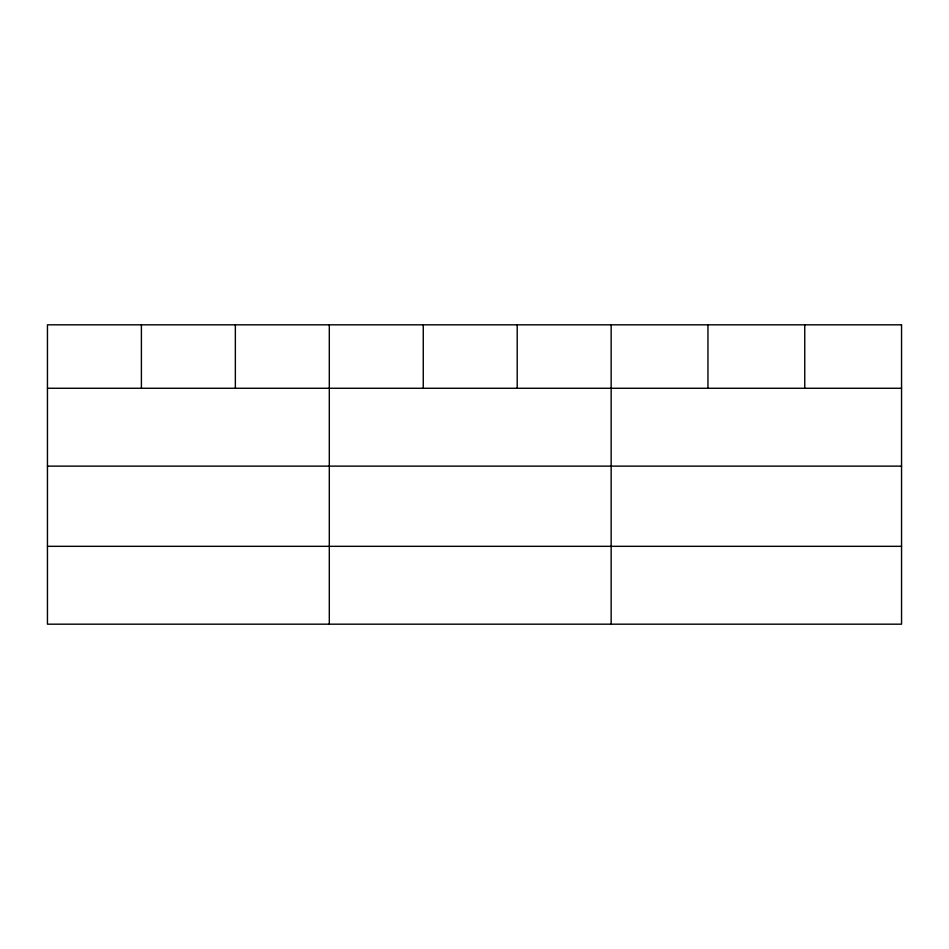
<?xml version="1.0" encoding="UTF-8"?>
<svg xmlns="http://www.w3.org/2000/svg" width="949" height="949" viewBox="0 0 949 949"><rect width="100%" height="100%" fill="white"/><g stroke="black" fill="none" stroke-linecap="round" stroke-linejoin="round"><path stroke-width="1.42" d="M47.45 388.271L901.55 388.271M47.45 466.125L901.55 466.125M47.45 546.327L901.55 546.327M804.752 324.819L804.752 388.271M707.954 324.819L707.954 388.271M611.156 324.819L611.156 624.181M517.205 324.819L517.205 388.271M423.254 324.819L423.254 388.271M329.303 324.819L329.303 624.181M235.352 324.819L235.352 388.271M141.401 324.819L141.401 388.271M901.55 324.819L47.45 324.819L47.45 624.181L901.55 624.181L901.55 324.819"/></g></svg>
